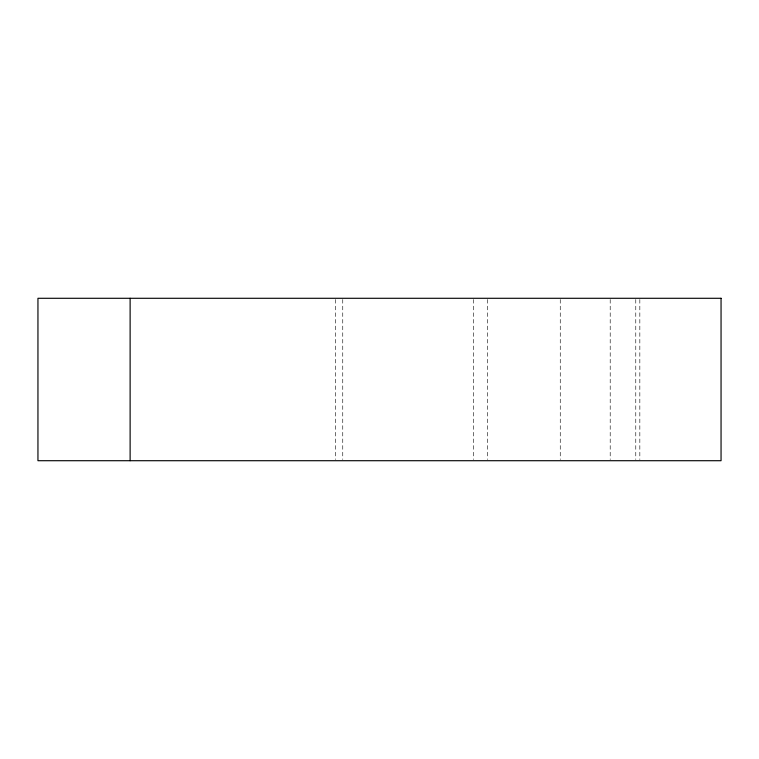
<?xml version="1.0" encoding="UTF-8"?>
<svg xmlns="http://www.w3.org/2000/svg" width="759" height="759" viewBox="0 0 759 759"><rect width="100%" height="100%" fill="white"/><g stroke="black" fill="none" stroke-linecap="round" stroke-linejoin="round"><path stroke-width="0.57" stroke-dasharray="3.79 2.85" d="M639.837 299.473L639.837 459.527M635.776 299.473L635.776 459.527M610.198 299.473L610.198 459.527M560.256 299.473L560.256 459.527M487.572 299.473L487.572 459.527M473.502 299.473L473.502 459.527M342.755 299.473L342.755 459.527M335.715 299.473L335.715 459.527"/><path stroke-width="1.14" d="M130.121 298.287L130.121 460.713M721.05 298.287L37.95 298.287L37.95 460.713L721.05 460.713L721.05 298.287"/></g></svg>
